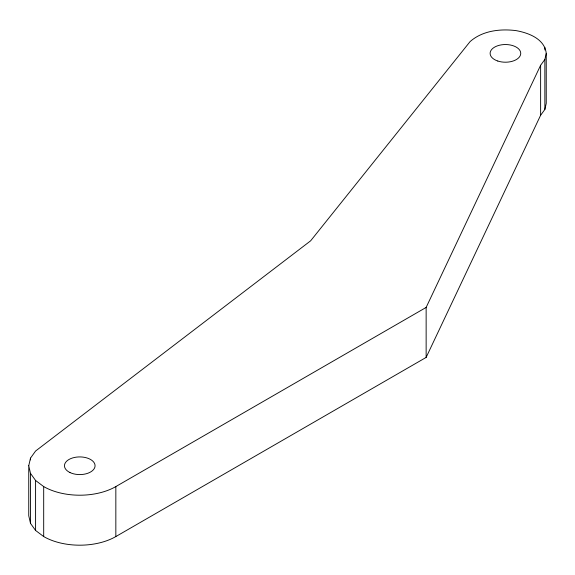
<?xml version="1.0" encoding="UTF-8"?>
<svg xmlns="http://www.w3.org/2000/svg" width="575" height="575" viewBox="0 0 575 575"><rect width="100%" height="100%" fill="white"/><g stroke="black" fill="none" stroke-linecap="round" stroke-linejoin="round"><path stroke-width="0.86" d="M28.75 465.75L30.489 458.124L35.585 451.023L310.637 240.817L470.091 41.594C482.475 30.662 500.164 28.628 515.998 30.612C528.49 32.847 544.676 38.834 546.25 53.374L546.25 103.356L544.863 109.458L540.622 115.259L426.14 357.413L115.841 536.561A51.017 29.454 0 0 1 43.693 536.561L35.585 530.459L30.489 523.358L28.75 515.732L28.75 465.75L30.489 473.376L30.489 523.358M544.863 109.458L544.863 59.469L546.25 53.374M426.14 357.413L426.14 307.431L540.622 65.277L544.863 59.469M30.489 473.376L35.585 480.477L43.693 486.579A51.017 29.454 0 0 0 115.841 486.579L426.14 307.431M544.863 47.272L544.863 49.953M540.622 65.277L540.622 115.259M115.841 486.579L115.841 536.561M43.693 486.579L43.693 536.561M35.585 480.477L35.585 530.459M30.489 458.124L30.489 459.914M69.97 472.535A15.302 8.833 0 0 0 94.846 467.252A15.302 8.833 0 0 0 74.484 457.456A15.302 8.833 0 0 0 69.97 472.535M497.785 61.029A15.302 8.833 0 0 0 520.742 53.374A15.302 8.833 0 0 0 497.785 45.72A15.302 8.833 0 0 0 497.785 61.029"/></g></svg>
